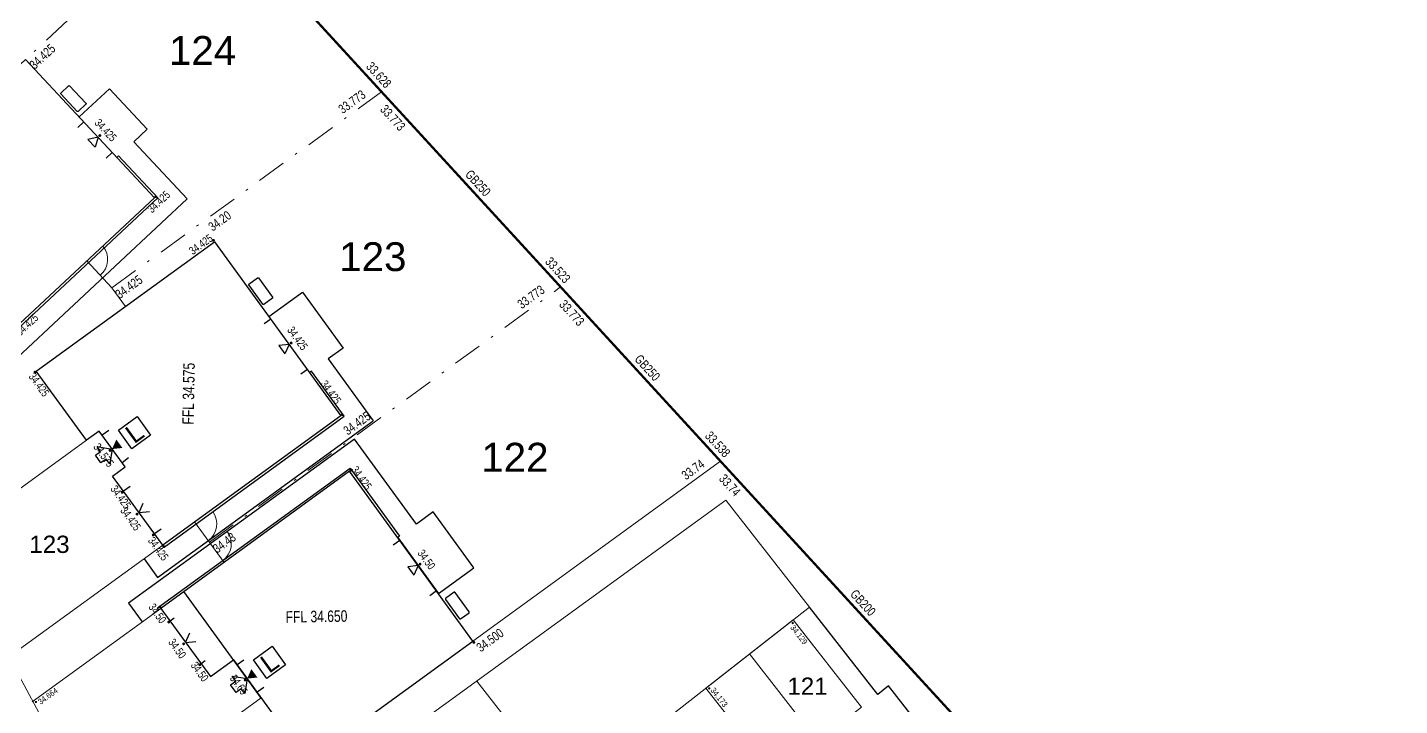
# Model space of a CAD drawing. Header units: metres. Extents: x 337936 to 338610, y 373199 to 374026.
# Drawn here: x 338001.5 to 338061, y 373933.8 to 373963.2 of the extents above; entities that cross this region are included whole.
import ezdxf

# ---------------------------------------------------------------- set-up
doc = ezdxf.new("R2010")
doc.units = ezdxf.units.M
doc.linetypes.add('DASHDOT', pattern=[25.4, 12.7, -6.35, 0, -6.35])
doc.linetypes.add('DASHED2', pattern=[0.375, 0.25, -0.125])
for name, color, linetype in [('A-WH_HT-Access-Main', 252, 'Continuous'), ('A-WH_HT-Services-ASHP', 252, 'Continuous'), ('A-WH_HT-Wall-Structure', 252, 'Continuous'), ('DGL-Paths', 252, 'Continuous'), ('EXTERNAL_WORKS_BACK_OF_FOOTWAY_LEVELS', 7, 'Continuous'), ('HOUSE_EXTERNAL_LEVELS', 7, 'Continuous'), ('HOUSE_SLAB_LEVEL', 7, 'Continuous'), ('PLOT_BOUNDARY_ANNOTATION', 7, 'Continuous'), ('PLOT_BOUNDARY_GRAVEL_BOARD', 7, 'Continuous')]:
    doc.layers.add(name, color=color, linetype=linetype)
doc.layers.add('A-WH_HT-Wall-Door Openings', color=252, linetype='Continuous', plot=False)
for name, color, linetype, lineweight in [('DGL_BT Gates', 252, 'Continuous', 9), ('DGL_BT Rear Fencing', 252, 'DASHDOT', 9), ('DGL_BT-Replacement Fence', 252, 'FENCELINE2', 9), ('DGL_BT-Screen Fence', 252, 'FENCELINE2', 9), ('DGL_DRIVE', 252, 'Continuous', 9), ('DGL_Footpath', 252, 'Continuous', 9), ('DGL_Plot Parking', 252, 'Continuous', 9), ('DGL_PlotNo', 252, 'Continuous', 9), ('DGL_ROAD_KERBLINE', 252, 'Continuous', 9)]:
    doc.layers.add(name, color=color, linetype=linetype, lineweight=lineweight)
doc.layers.add('HOUSE_DOORS', color=3, linetype='Continuous', true_color=0x00ff00)
doc.styles.add('AnnotativeArial', font='arial.ttf', dxfattribs={"height": 2})
doc.styles.add('ESTROAD', font='arial.ttf', dxfattribs={"width": 0.75})
doc.styles.get("Standard").update_dxf_attribs({"font": 'arial.ttf'})
doc.linetypes.add('FENCELINE2', pattern='A,6.35,-2.54,[132,ltypeshp.shx,S=2.54,R=0,X=-2.54,Y=0],-2.54,25.4', length=36.83)

msp = doc.modelspace()

# ---------------------------------------------------------------- hatches: boundary and pattern name
at = {"layer": 'EXTERNAL_WORKS_BACK_OF_FOOTWAY_LEVELS'}
h = msp.add_hatch(color=256, dxfattribs=at)
edge = h.paths.add_edge_path(flags=17)
edge.add_ellipse((338034.721, 373937.384), major_axis=(0.0354, 0.0354), ratio=1, start_angle=45, end_angle=225, ccw=False)
edge.add_ellipse((338034.721, 373937.384), major_axis=(0.0354, 0.0354), ratio=1, start_angle=225, end_angle=405, ccw=False)
h = msp.add_hatch(color=256, dxfattribs=at)
edge = h.paths.add_edge_path(flags=17)
edge.add_ellipse((338031.099, 373934.55), major_axis=(0.0354, 0.0354), ratio=1, start_angle=45, end_angle=225, ccw=False)
edge.add_ellipse((338031.099, 373934.55), major_axis=(0.0354, 0.0354), ratio=1, start_angle=225, end_angle=405, ccw=False)
h = msp.add_hatch(color=256, dxfattribs=at)
edge = h.paths.add_edge_path(flags=17)
edge.add_ellipse((338001.896, 373933.96), major_axis=(0.0354, 0.0354), ratio=1, start_angle=45, end_angle=225, ccw=False)
edge.add_ellipse((338001.896, 373933.96), major_axis=(0.0354, 0.0354), ratio=1, start_angle=225, end_angle=405, ccw=False)
at = {"layer": 'HOUSE_DOORS'}
for points in [[(338005.202, 373944.932), (338005.385, 373945.344), (338005.649, 373944.979)], [(338011.058, 373934.975), (338011.241, 373935.386), (338011.506, 373935.022)]]:
    msp.add_hatch(color=256, dxfattribs=at).paths.add_polyline_path(points, flags=17)
at = {"layer": 'HOUSE_EXTERNAL_LEVELS'}
h = msp.add_hatch(color=256, dxfattribs=at)
edge = h.paths.add_edge_path(flags=17)
edge.add_ellipse((338004.671, 373958.529), major_axis=(0.0448, 0.0448), ratio=1, start_angle=88, end_angle=268, ccw=False)
edge.add_ellipse((338004.671, 373958.529), major_axis=(0.0448, 0.0448), ratio=1, start_angle=268, end_angle=448, ccw=False)
h = msp.add_hatch(color=256, dxfattribs=at)
edge = h.paths.add_edge_path(flags=17)
edge.add_ellipse((338004.671, 373958.529), major_axis=(0.0448, 0.0448), ratio=1, start_angle=88, end_angle=268, ccw=False)
edge.add_ellipse((338004.671, 373958.529), major_axis=(0.0448, 0.0448), ratio=1, start_angle=268, end_angle=448, ccw=False)
h = msp.add_hatch(color=256, dxfattribs=at)
edge = h.paths.add_edge_path(flags=17)
edge.add_ellipse((338004.671, 373958.529), major_axis=(0.0448, 0.0448), ratio=1, start_angle=88, end_angle=268, ccw=False)
edge.add_ellipse((338004.671, 373958.529), major_axis=(0.0448, 0.0448), ratio=1, start_angle=268, end_angle=448, ccw=False)
h = msp.add_hatch(color=256, dxfattribs=at)
edge = h.paths.add_edge_path(flags=17)
edge.add_ellipse((338007.097, 373955.876), major_axis=(0.0448, 0.0448), ratio=1, start_angle=88, end_angle=268, ccw=False)
edge.add_ellipse((338007.097, 373955.876), major_axis=(0.0448, 0.0448), ratio=1, start_angle=268, end_angle=448, ccw=False)
h = msp.add_hatch(color=256, dxfattribs=at)
edge = h.paths.add_edge_path(flags=17)
edge.add_ellipse((338009.599, 373953.983), major_axis=(0.0448, 0.0448), ratio=1, start_angle=260.99989, end_angle=440.99989, ccw=False)
edge.add_ellipse((338009.599, 373953.983), major_axis=(0.0448, 0.0448), ratio=1, start_angle=80.99989, end_angle=260.99989, ccw=False)
h = msp.add_hatch(color=256, dxfattribs=at)
edge = h.paths.add_edge_path(flags=17)
edge.add_ellipse((338012.967, 373949.531), major_axis=(0.0448, 0.0448), ratio=1, start_angle=80.99989, end_angle=260.99989, ccw=False)
edge.add_ellipse((338012.967, 373949.531), major_axis=(0.0448, 0.0448), ratio=1, start_angle=260.99989, end_angle=440.99989, ccw=False)
h = msp.add_hatch(color=256, dxfattribs=at)
edge = h.paths.add_edge_path(flags=17)
edge.add_ellipse((338001.855, 373948.265), major_axis=(-0.0448, 0.0448), ratio=1, start_angle=-99.00011, end_angle=80.99989, ccw=False)
edge.add_ellipse((338001.855, 373948.265), major_axis=(-0.0448, 0.0448), ratio=1, start_angle=80.99989, end_angle=260.99989, ccw=False)
h = msp.add_hatch(color=256, dxfattribs=at)
edge = h.paths.add_edge_path(flags=17)
edge.add_ellipse((338015.184, 373946.42), major_axis=(-0.0448, 0.0448), ratio=1, start_angle=80.99989, end_angle=260.99989, ccw=False)
edge.add_ellipse((338015.184, 373946.42), major_axis=(-0.0448, 0.0448), ratio=1, start_angle=-99.00011, end_angle=80.99989, ccw=False)
h = msp.add_hatch(color=256, dxfattribs=at)
edge = h.paths.add_edge_path(flags=17)
edge.add_ellipse((338005.114, 373944.869), major_axis=(0.0448, 0.0448), ratio=1, start_angle=260.99989, end_angle=440.99989, ccw=False)
edge.add_ellipse((338005.114, 373944.869), major_axis=(0.0448, 0.0448), ratio=1, start_angle=80.99989, end_angle=260.99989, ccw=False)
h = msp.add_hatch(color=256, dxfattribs=at)
edge = h.paths.add_edge_path(flags=17)
edge.add_ellipse((338015.558, 373944.01), major_axis=(-0.0448, 0.0448), ratio=1, start_angle=-99, end_angle=81, ccw=False)
edge.add_ellipse((338015.558, 373944.01), major_axis=(-0.0448, 0.0448), ratio=1, start_angle=81, end_angle=261, ccw=False)
h = msp.add_hatch(color=256, dxfattribs=at)
edge = h.paths.add_edge_path(flags=17)
edge.add_ellipse((338005.64, 373943.056), major_axis=(-0.0448, 0.0448), ratio=1, start_angle=-99.00011, end_angle=80.99989, ccw=False)
edge.add_ellipse((338005.64, 373943.056), major_axis=(-0.0448, 0.0448), ratio=1, start_angle=80.99989, end_angle=260.99989, ccw=False)
h = msp.add_hatch(color=256, dxfattribs=at)
edge = h.paths.add_edge_path(flags=17)
edge.add_ellipse((338006.284, 373942.109), major_axis=(0.0448, 0.0448), ratio=1, start_angle=260.99989, end_angle=440.99989, ccw=False)
edge.add_ellipse((338006.284, 373942.109), major_axis=(0.0448, 0.0448), ratio=1, start_angle=80.99989, end_angle=260.99989, ccw=False)
h = msp.add_hatch(color=256, dxfattribs=at)
edge = h.paths.add_edge_path(flags=17)
edge.add_ellipse((338006.986, 373941.204), major_axis=(-0.0448, 0.0448), ratio=1, start_angle=-99.00011, end_angle=80.99989, ccw=False)
edge.add_ellipse((338006.986, 373941.204), major_axis=(-0.0448, 0.0448), ratio=1, start_angle=80.99989, end_angle=260.99989, ccw=False)
h = msp.add_hatch(color=256, dxfattribs=at)
edge = h.paths.add_edge_path(flags=17)
edge.add_ellipse((338007.44, 373940.703), major_axis=(-0.0448, 0.0448), ratio=1, start_angle=-99.00011, end_angle=80.99989, ccw=False)
edge.add_ellipse((338007.44, 373940.703), major_axis=(-0.0448, 0.0448), ratio=1, start_angle=80.99989, end_angle=260.99989, ccw=False)
h = msp.add_hatch(color=256, dxfattribs=at)
edge = h.paths.add_edge_path(flags=17)
edge.add_ellipse((338018.559, 373939.939), major_axis=(0.0448, 0.0448), ratio=1, start_angle=81, end_angle=261, ccw=False)
edge.add_ellipse((338018.559, 373939.939), major_axis=(0.0448, 0.0448), ratio=1, start_angle=261, end_angle=441, ccw=False)
h = msp.add_hatch(color=256, dxfattribs=at)
edge = h.paths.add_edge_path(flags=17)
edge.add_ellipse((338007.273, 373938.08), major_axis=(-0.0448, 0.0448), ratio=1, start_angle=81, end_angle=261, ccw=False)
edge.add_ellipse((338007.273, 373938.08), major_axis=(-0.0448, 0.0448), ratio=1, start_angle=-99, end_angle=81, ccw=False)
h = msp.add_hatch(color=256, dxfattribs=at)
edge = h.paths.add_edge_path(flags=17)
edge.add_ellipse((338007.657, 373937.426), major_axis=(-0.0448, 0.0448), ratio=1, start_angle=81, end_angle=261, ccw=False)
edge.add_ellipse((338007.657, 373937.426), major_axis=(-0.0448, 0.0448), ratio=1, start_angle=-99, end_angle=81, ccw=False)
h = msp.add_hatch(color=256, dxfattribs=at)
edge = h.paths.add_edge_path(flags=17)
edge.add_ellipse((338008.302, 373936.479), major_axis=(0.0448, 0.0448), ratio=1, start_angle=261, end_angle=441, ccw=False)
edge.add_ellipse((338008.302, 373936.479), major_axis=(0.0448, 0.0448), ratio=1, start_angle=81, end_angle=261, ccw=False)
h = msp.add_hatch(color=256, dxfattribs=at)
edge = h.paths.add_edge_path(flags=17)
edge.add_ellipse((338020.892, 373936.543), major_axis=(0.0448, 0.0448), ratio=1, start_angle=261, end_angle=441, ccw=False)
edge.add_ellipse((338020.892, 373936.543), major_axis=(0.0448, 0.0448), ratio=1, start_angle=81, end_angle=261, ccw=False)
h = msp.add_hatch(color=256, dxfattribs=at)
edge = h.paths.add_edge_path(flags=17)
edge.add_ellipse((338009.003, 373935.574), major_axis=(-0.0448, 0.0448), ratio=1, start_angle=81, end_angle=261, ccw=False)
edge.add_ellipse((338009.003, 373935.574), major_axis=(-0.0448, 0.0448), ratio=1, start_angle=-99, end_angle=81, ccw=False)
h = msp.add_hatch(color=256, dxfattribs=at)
edge = h.paths.add_edge_path(flags=17)
edge.add_ellipse((338010.971, 373934.912), major_axis=(0.0448, 0.0448), ratio=1, start_angle=261, end_angle=441, ccw=False)
edge.add_ellipse((338010.971, 373934.912), major_axis=(0.0448, 0.0448), ratio=1, start_angle=81, end_angle=261, ccw=False)

# ---------------------------------------------------------------- linework, layer by layer
at = {"layer": 'A-WH_HT-Access-Main'}
for points in [[(338005.202, 373944.932), (338005.099, 373944.283), (338004.946, 373944.494), (338004.719, 373944.329), (338004.478, 373944.66), (338004.705, 373944.825), (338004.552, 373945.035), (338005.202, 373944.932)], [(338011.058, 373934.975), (338010.955, 373934.326), (338010.802, 373934.536), (338010.576, 373934.372), (338010.335, 373934.703), (338010.562, 373934.868), (338010.409, 373935.078), (338011.058, 373934.975)]]:
    msp.add_lwpolyline(points, dxfattribs=at)
at = {"layer": 'A-WH_HT-Services-ASHP'}
for points in [[(338003.729, 373959.572, -0.414214), (338003.686, 373959.573), (338002.98, 373960.33, -0.414214), (338002.982, 373960.373), (338003.317, 373960.685, -0.414214), (338003.359, 373960.683), (338004.065, 373959.927, -0.414214), (338004.064, 373959.884)], [(338011.78, 373951.203, -0.414214), (338011.738, 373951.21), (338011.13, 373952.047, -0.414214), (338011.136, 373952.089), (338011.507, 373952.358, -0.414214), (338011.549, 373952.352), (338012.157, 373951.514, -0.414214), (338012.151, 373951.473)], [(338019.667, 373938.451, 0.414214), (338019.661, 373938.409), (338020.269, 373937.571, 0.414214), (338020.311, 373937.565), (338020.681, 373937.834, 0.414214), (338020.688, 373937.876), (338020.08, 373938.713, 0.414214), (338020.038, 373938.72)]]:
    msp.add_lwpolyline(points, format="xyb", close=True, dxfattribs=at)
at = {"layer": 'A-WH_HT-Wall-Door Openings', "linetype": 'ByBlock'}
for p, q in [((338003.975, 373959.117), (338003.717, 373958.877)), ((338005.209, 373957.794), (338004.951, 373957.553)), ((338012.083, 373950.565), (338011.798, 373950.357)), ((338013.67, 373948.38), (338013.385, 373948.173)), ((338005.054, 373945.735), (338004.769, 373945.528)), ((338005.92, 373944.544), (338005.634, 373944.337)), ((338005.984, 373943.307), (338005.699, 373943.099)), ((338007.33, 373941.454), (338007.045, 373941.247)), ((338017.675, 373940.971), (338017.39, 373940.764)), ((338019.268, 373938.779), (338018.983, 373938.571)), ((338007.89, 373937.596), (338007.716, 373937.469)), ((338009.236, 373935.743), (338009.063, 373935.617)), ((338010.911, 373935.778), (338010.625, 373935.571)), ((338011.776, 373934.587), (338011.491, 373934.38))]:
    msp.add_line(p, q, dxfattribs=at)
at = {"layer": 'A-WH_HT-Wall-Structure', "lineweight": -3}
for points in [[(337994.957, 373955.77), (338000.551, 373949.772), (338007.044, 373955.826), (338001.45, 373961.825)], [(338004.09, 373945.314), (338001.914, 373948.309), (338009.643, 373953.924), (338015.125, 373946.378), (338007.397, 373940.762), (338005.221, 373943.758), (338005.767, 373944.155), (338004.636, 373945.71)]]:
    msp.add_lwpolyline(points, close=True, dxfattribs=at)
at = {"layer": 'A-WH_HT-Wall-Structure'}
msp.add_lwpolyline([(338007.316, 373938.021), (338009.464, 373935.065), (338010.465, 373935.792), (338013.667, 373931.384), (338020.849, 373936.602), (338015.499, 373943.966)], close=True, dxfattribs=at)
msp.add_lwpolyline([(338011.683, 373934.115), (338008.317, 373938.748)], dxfattribs=at)
at = {"layer": 'DGL-Paths', "flags": 128}
for points in [[(338003.773, 373959.333), (338005.09, 373960.561), (338006.727, 373958.806), (338006.142, 373958.26), (338008.457, 373955.777), (337999.965, 373947.858), (337999.173, 373948.707)], [(338005.41, 373957.578), (338005.483, 373957.646), (338007.185, 373955.821), (338000.009, 373949.13), (337999.831, 373949.32)], [(338011.998, 373950.682), (338013.455, 373951.74), (338015.218, 373949.312), (338014.571, 373948.842), (338016.522, 373946.156)], [(338007.397, 373940.763), (338007.456, 373940.682), (338015.265, 373946.355), (338013.843, 373948.313), (338013.762, 373948.254)], [(338006.588, 373940.175), (338007.176, 373939.366), (338016.522, 373946.156)]]:
    msp.add_lwpolyline(points, dxfattribs=at)
at = {"layer": 'DGL-Paths'}
for points in [[(338007.235, 373937.962), (338007.176, 373938.043), (338015.521, 373944.106), (338017.671, 373941.147), (338017.59, 373941.088), (338019.353, 373938.661), (338020.89, 373939.777), (338019.126, 373942.205), (338018.399, 373941.676), (338015.72, 373945.363), (338005.919, 373938.242), (338006.507, 373937.433)], [(338033.915, 373930.783), (338033.884, 373930.759), (338034.905, 373929.453), (338034.786, 373929.36), (338035.526, 373928.415), (338036.472, 373929.154), (338035.266, 373930.697), (338038.724, 373933.398), (338045.733, 373924.426), (338045.009, 373923.861), (338044.948, 373923.939), (338043.056, 373922.462), (338044.165, 373921.043), (338046.056, 373922.521), (338045.563, 373923.151), (338046.997, 373924.271), (338038.879, 373934.662), (338038.406, 373934.292), (338035.449, 373938.077)]]:
    msp.add_lwpolyline(points, dxfattribs=at)
at = {"layer": 'DGL_BT Gates'}
for centre, start, end in [((338004.109, 373953.157), 309.90262, 39.90262), ((338008.841, 373941.688), 306, 36), ((338009.47, 373940.822), 306, 36)]:
    msp.add_arc(centre, 0.9, start, end, dxfattribs=at)
at = {"layer": 'DGL_BT Rear Fencing', "ltscale": 0.1}
for points in [[(338009.078, 373968.939), (338001.45, 373961.825)], [(338005.191, 373951.925), (338016.889, 373960.424)], [(338009.42, 373940.891), (338024.655, 373951.96)]]:
    msp.add_lwpolyline(points, dxfattribs=at)
at = {"layer": 'DGL_BT-Replacement Fence', "ltscale": 0.05}
msp.add_lwpolyline([(338002.518, 373976.088), (338061.039, 373912.303)], dxfattribs=at)
at = {"layer": 'DGL_BT-Screen Fence', "ltscale": 0.03, "flags": 128}
for points in [[(338005.779, 373951.116), (338005.191, 373951.925), (338004.107, 373953.088)], [(338020.849, 373936.602), (338031.587, 373944.404)]]:
    msp.add_lwpolyline(points, dxfattribs=at)
at = {"layer": 'DGL_BT-Screen Fence', "ltscale": 0.03}
msp.add_lwpolyline([(338008.782, 373941.769), (338010.058, 373940.013)], dxfattribs=at)
at = {"layer": 'DGL_DRIVE'}
for p, q in [((338007.316, 373938.021), (338001.733, 373933.965)), ((338035.806, 373932.26), (338032.851, 373936.043))]:
    msp.add_line(p, q, dxfattribs=at)
at = {"layer": 'DGL_DRIVE', "flags": 128}
for points in [[(337997.788, 373940.734), (338004.091, 373945.313)], [(338000.712, 373935.906), (338007.397, 373940.763)]]:
    msp.add_lwpolyline(points, dxfattribs=at)
at = {"layer": 'DGL_DRIVE'}
for points in [[(338021.014, 373934.868), (338024.933, 373929.853), (338035.449, 373938.077), (338031.821, 373942.72), (338006.317, 373924.19)], [(338004.29, 373928.777), (338011.667, 373934.137)]]:
    msp.add_lwpolyline(points, dxfattribs=at)
msp.add_lwpolyline([(338030.959, 373934.565), (338033.915, 373930.783), (338037.697, 373933.738), (338034.742, 373937.521)], close=True, dxfattribs=at)
at = {"layer": 'DGL_Footpath', "flags": 128}
msp.add_lwpolyline([(338010.664, 373911.033), (338008.853, 373916.955, 0.113936), (337987.539, 373953.872), (337984.092, 373957.568)], format="xyb", dxfattribs=at)
at = {"layer": 'DGL_ROAD_KERBLINE', "flags": 128}
for points in [[(338008.751, 373910.448), (338006.94, 373916.371, 0.113936), (337986.076, 373952.508), (337982.63, 373956.204)], [(337978.607, 373952.453), (337982.054, 373948.757, -0.113936), (338001.681, 373914.763), (338003.492, 373908.84)]]:
    msp.add_lwpolyline(points, format="xyb", dxfattribs=at)
at = {"layer": 'HOUSE_DOORS'}
for p, q in [((338004.592, 373958.456), (338004.153, 373958.354)), ((338004.592, 373958.456), (338004.153, 373958.354)), ((338004.592, 373958.456), (338004.153, 373958.354)), ((338004.153, 373958.354), (338004.46, 373958.025)), ((338004.153, 373958.354), (338004.46, 373958.025)), ((338004.153, 373958.354), (338004.46, 373958.025)), ((338004.592, 373958.456), (338004.46, 373958.025)), ((338004.592, 373958.456), (338004.46, 373958.025)), ((338004.592, 373958.456), (338004.46, 373958.025)), ((338012.88, 373949.468), (338012.432, 373949.421)), ((338012.432, 373949.421), (338012.697, 373949.057)), ((338012.88, 373949.468), (338012.697, 373949.057)), ((338006.372, 373942.173), (338006.555, 373942.584)), ((338006.372, 373942.173), (338006.819, 373942.22)), ((338018.472, 373939.875), (338018.024, 373939.828)), ((338018.024, 373939.828), (338018.289, 373939.464)), ((338018.472, 373939.875), (338018.289, 373939.464)), ((338008.39, 373936.543), (338008.573, 373936.954)), ((338008.39, 373936.543), (338008.837, 373936.59))]:
    msp.add_line(p, q, dxfattribs=at)
at = {"layer": 'HOUSE_EXTERNAL_LEVELS', "color": 0, "flags": 128}
for points in [[(338005.474, 373945.748), (338006.283, 373946.336), (338006.871, 373945.527), (338006.062, 373944.939), (338005.474, 373945.748)], [(338011.331, 373935.791), (338012.14, 373936.379), (338012.727, 373935.57), (338011.918, 373934.982), (338011.331, 373935.791)]]:
    msp.add_lwpolyline(points, dxfattribs=at)
at = {"layer": 'PLOT_BOUNDARY_GRAVEL_BOARD', "color": 130, "linetype": 'DASHED2', "ltscale": 2, "const_width": 0.1}
for points in [[(338009.078, 373968.939), (338016.889, 373960.424)], [(338016.889, 373960.424), (338024.655, 373951.96)], [(338024.655, 373951.96), (338031.587, 373944.404)], [(338031.587, 373944.404), (338043.357, 373931.576)]]:
    msp.add_lwpolyline(points, dxfattribs=at)

# ---------------------------------------------------------------- texts
at = {"layer": 'DGL_Plot Parking', "char_height": 0.75, "attachment_point": 5, "style": 'AnnotativeArial'}
for s, insert in [('123', (338002.484, 373940.794)), ('121', (338035.362, 373934.646))]:
    msp.add_mtext(s, dxfattribs=dict(at, insert=insert))
at = {"layer": 'DGL_PlotNo', "char_height": 1.25, "width": 2.66537, "attachment_point": 5, "style": 'AnnotativeArial'}
for s, insert in [('124', (338009.125, 373962.219)), ('123', (338016.511, 373953.266)), ('122', (338022.671, 373944.576))]:
    msp.add_mtext(s, dxfattribs=dict(at, insert=insert))
at = {"layer": 'EXTERNAL_WORKS_BACK_OF_FOOTWAY_LEVELS', "linetype": 'Continuous', "style": 'ESTROAD', "width": 0.75}
for s, rotation, p in [('34.129', 308, (338034.6, 373937.177)), ('34.664', 36, (338002.1, 373933.832)), ('34.173', 308, (338031.135, 373934.465))]:
    msp.add_text(s, height=0.25, rotation=rotation, dxfattribs=at).set_placement(p)
at = {"layer": 'HOUSE_DOORS', "color": 100, "linetype": 'Continuous', "style": 'ESTROAD', "width": 0.75}
for s, rotation, p in [('34.425', 313, (338004.412, 373959.055)), ('34.425', 305.99988, (338012.774, 373950.085)), ('34.575', 305.99988, (338004.368, 373945.02)), ('34.425', 305.99988, (338005.538, 373942.261)), ('34.50', 306, (338018.427, 373940.408)), ('34.50', 306, (338007.617, 373936.547)), ('34.65', 306, (338010.285, 373934.981))]:
    msp.add_text(s, height=0.35, rotation=rotation, dxfattribs=at).set_placement(p)
at = {"layer": 'HOUSE_EXTERNAL_LEVELS', "color": 0, "linetype": 'Continuous', "style": 'ESTROAD', "width": 0.75}
for s, rotation, p in [('34.425', 43, (338006.933, 373955.145)), ('34.425', 35.99989, (338008.701, 373953.335)), ('34.425', 43, (338001.216, 373949.814)), ('34.425', 305.99988, (338001.563, 373948.073)), ('34.425', 305.99988, (338014.225, 373947.747)), ('34.425', 306, (338015.553, 373944.024)), ('34.425', 305.99988, (338005.107, 373943.195)), ('34.425', 305.99988, (338006.734, 373940.956)), ('34.50', 306, (338006.757, 373938.072)), ('34.50', 306, (338008.591, 373935.547))]:
    msp.add_text(s, height=0.35, rotation=rotation, dxfattribs=at).set_placement(p)
at = {"layer": 'HOUSE_EXTERNAL_LEVELS', "color": 0, "char_height": 0.8, "width": 0.8, "attachment_point": 5, "line_spacing_factor": 0.888}
for insert, rotation in [((338006.172, 373945.638), 35.99989), ((338012.029, 373935.681), 36)]:
    msp.add_mtext('\\W1.00;L', dxfattribs=dict(at, insert=insert, rotation=rotation))
at = {"layer": 'HOUSE_SLAB_LEVEL', "color": 1, "linetype": 'Continuous', "true_color": 0xff0000, "style": 'ESTROAD', "width": 0.75}
for s, rotation, p in [('FFL 34.575', 88.99989, (338008.743, 373945.988)), ('FFL 34.650', 1, (338012.732, 373937.396))]:
    msp.add_text(s, height=0.5, rotation=rotation, dxfattribs=at).set_placement(p)
at = {"layer": 'PLOT_BOUNDARY_ANNOTATION', "linetype": 'Continuous', "style": 'ESTROAD', "width": 0.75}
for s, rotation, p in [('34.425', 43, (338001.847, 373961.373)), ('33.628', 312.53558, (338016.188, 373961.495)), ('33.773', 36.01042, (338015.202, 373959.454)), ('33.773', 312.53558, (338016.796, 373959.636)), ('GB250', 312.53558, (338020.483, 373956.814)), ('34.20', 36.01042, (338009.563, 373954.356)), ('33.523', 312.53558, (338023.954, 373953.031)), ('34.425', 35.98018, (338005.53, 373951.428)), ('33.773', 35.98655, (338022.967, 373950.99)), ('33.773', 312.53558, (338024.562, 373951.172)), ('GB250', 312.53558, (338027.832, 373948.803)), ('34.425', 36.01522, (338015.42, 373945.509)), ('33.538', 312.53558, (338030.886, 373945.475)), ('33.74', 36, (338030.089, 373943.572)), ('33.74', 312.53558, (338031.494, 373943.616)), ('34.43', 36.01522, (338009.76, 373940.394)), ('GB200', 312.53558, (338037.183, 373938.611)), ('34.500', 36, (338021.189, 373936.105))]:
    msp.add_text(s, height=0.4, rotation=rotation, dxfattribs=at).set_placement(p)

doc.saveas('drawing.dxf')
